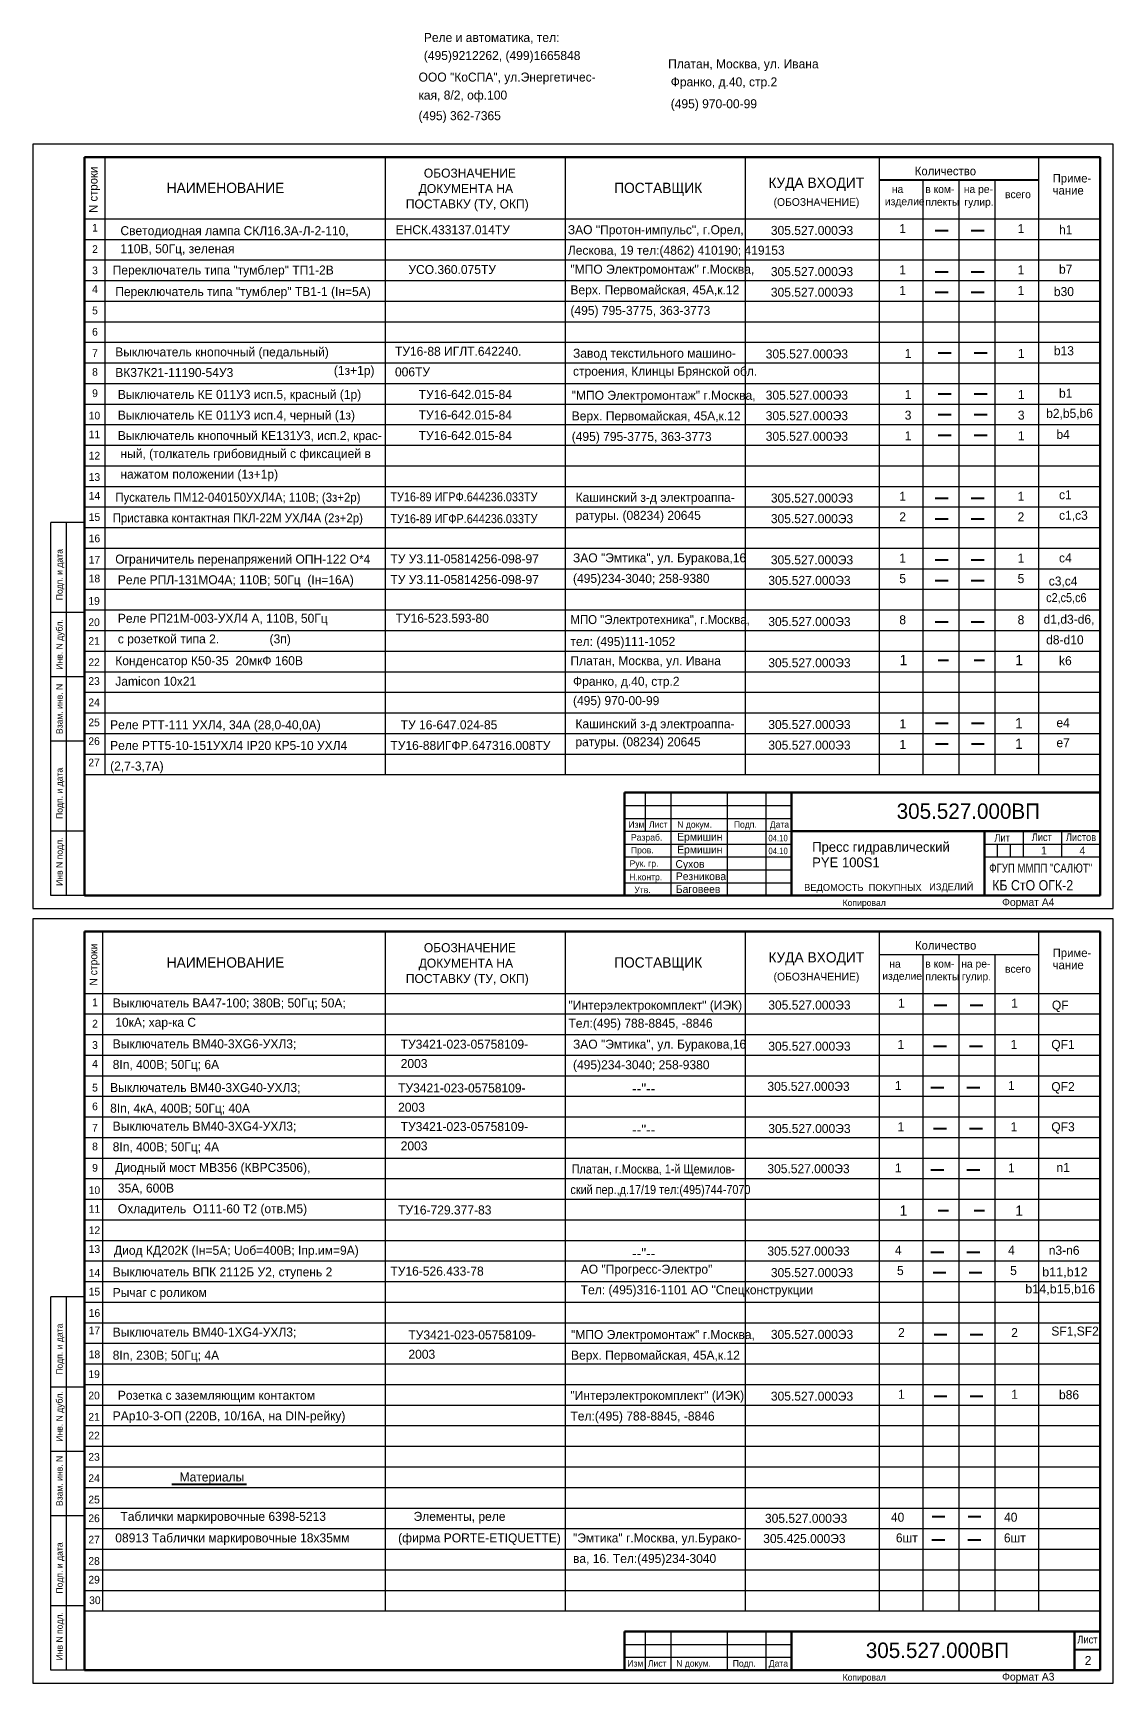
# Model space of a CAD drawing. Extents: x 0 to 844, y 0 to 641.
# Drawn here: x 0 to 420, y 0 to 641 of the extents above; entities that cross this region are included whole.
import ezdxf

# ---------------------------------------------------------------- set-up
doc = ezdxf.new("R2010")
doc.units = 0
doc.layers.get('0').update_dxf_attribs({"linetype": 'CONTINUOUS', "lineweight": 40})
for name, color, linetype, lineweight in [('Layer1', 6, 'CONTINUOUS', 50), ('РАМКА', 7, 'CONTINUOUS', 30), ('Слой1', 3, 'CONTINUOUS', 30)]:
    doc.layers.add(name, color=color, linetype=linetype, lineweight=lineweight)
doc.styles.get("Standard").update_dxf_attribs({"font": 'cad2win.shx'})
doc.styles.add('style1', font='ARIAL.TTF', dxfattribs={"height": 3})

msp = doc.modelspace()

# ---------------------------------------------------------------- linework, layer by layer
for p, q in [((391, 584), (329, 584)), ((350.9, 564.42), (355.9, 564.42)), ((364.9, 564.42), (369.9, 564.42)), ((350.9, 548.42), (355.9, 548.42)), ((364.9, 548.42), (369.9, 548.42)), ((350.9, 540.42), (355.9, 540.42)), ((364.9, 540.42), (369.9, 540.42)), ((352, 516.93), (357, 516.93)), ((366, 516.93), (371, 516.93)), ((352, 500.93), (357, 500.93)), ((366, 500.93), (371, 500.93)), ((352, 492.93), (357, 492.93)), ((366, 492.93), (371, 492.93)), ((352, 484.93), (357, 484.93)), ((366, 484.93), (371, 484.93)), ((350.9, 460.42), (355.9, 460.42)), ((364.9, 460.42), (369.9, 460.42)), ((350.9, 452.42), (355.9, 452.42)), ((364.9, 452.42), (369.9, 452.42)), ((350.9, 436.42), (355.9, 436.42)), ((364.9, 436.42), (369.9, 436.42)), ((350.9, 428.42), (355.9, 428.42)), ((364.9, 428.42), (369.9, 428.42)), ((350.9, 412.42), (355.9, 412.42)), ((364.9, 412.42), (369.9, 412.42)), ((352, 397.52), (356, 397.52)), ((366, 397.52), (370, 397.52)), ((350.94, 373), (355.94, 373)), ((364.94, 373), (369.94, 373)), ((350.94, 365), (355.94, 365)), ((364.94, 365), (369.94, 365)), ((350.41, 263.43), (355.41, 263.43)), ((364.41, 263.43), (369.41, 263.43)), ((350.18, 247.43), (355.18, 247.43)), ((364.18, 247.43), (369.18, 247.43)), ((349.18, 231.43), (354.18, 231.43)), ((363.18, 231.43), (368.18, 231.43)), ((350.18, 215.43), (355.18, 215.43)), ((364.18, 215.43), (369.18, 215.43)), ((349.18, 199.43), (354.18, 199.43)), ((363.18, 199.43), (368.18, 199.43)), ((352, 183.56), (356, 183.56)), ((366, 183.56), (370, 183.56)), ((349.18, 167.43), (354.18, 167.43)), ((363.18, 167.43), (368.18, 167.43)), ((350, 159.52), (355, 159.52)), ((364, 159.52), (369, 159.52)), ((350.41, 135.43), (355.41, 135.43)), ((364.41, 135.43), (369.41, 135.43)), ((350.41, 111.43), (355.41, 111.43)), ((364.41, 111.43), (369.41, 111.43)), ((54, 77.31), (83, 77.31)), ((349.62, 64.67), (354.62, 64.67)), ((363.62, 64.67), (368.62, 64.67)), ((349.56, 55.64), (354.56, 55.64)), ((363.56, 55.64), (368.56, 55.64)), ((405, 13), (415, 13))]:
    msp.add_line(p, q)
at = {"layer": 'Layer1'}
for p, q in [((20, 593), (20, 306)), ((20, 593), (415, 593)), ((415, 593), (415, 306)), ((230, 346), (414.73, 346)), ((230, 346), (230, 306)), ((295, 346), (295, 306)), ((295, 331), (414.73, 331)), ((370, 331), (370, 306)), ((415, 306), (20, 306)), ((20, 292), (415, 292)), ((20, 5), (20, 292)), ((415, 292), (415, 5)), ((230, 20), (415, 20)), ((230, 20), (230, 5)), ((295, 20), (295, 5)), ((405, 5), (405, 20)), ((415, 5), (20, 5))]:
    msp.add_line(p, q, dxfattribs=at)
at = {"layer": 'РАМКА'}
for p, q in [((238, 346), (238, 331)), ((248, 346), (248, 306)), ((270, 346), (270, 306)), ((285, 346), (285, 306)), ((230, 336), (295, 336)), ((230, 331), (295, 331)), ((385, 331), (385, 321)), ((400, 331), (400, 321)), ((370, 326), (415, 326)), ((370, 321), (415, 321)), ((238, 20), (238, 5)), ((248, 20), (248, 5)), ((270, 20), (270, 5)), ((285, 20), (285, 5)), ((230, 10), (295, 10)), ((415, 5), (230, 5))]:
    msp.add_line(p, q, dxfattribs=at)
at = {"layer": 'Слой1'}
for p, q in [((0, 598), (0, 301)), ((420, 598), (0, 598)), ((420, 301), (420, 598)), ((28, 593), (28, 353)), ((137, 593), (137, 353)), ((207, 593), (207, 353)), ((277, 593), (277, 353)), ((329, 593), (329, 353)), ((391, 593), (391, 353)), ((346, 584), (346, 353)), ((360, 584), (360, 353)), ((374, 584), (374, 353)), ((20, 569), (415, 569)), ((20, 561), (415, 561)), ((20, 553), (415, 553)), ((20, 545), (415, 545)), ((20, 537), (415, 537)), ((20, 529), (415, 529)), ((20, 521), (415, 521)), ((20, 513), (415, 513)), ((20, 505), (415, 505)), ((20, 497), (415, 497)), ((20, 489), (415, 489)), ((20, 481), (415, 481)), ((20, 473), (415, 473)), ((20, 465), (415, 465)), ((20, 457), (415, 457)), ((7, 306), (7, 451)), ((20, 451), (7, 451)), ((13, 306), (13, 451)), ((20, 449), (415, 449)), ((20, 441), (415, 441)), ((20, 433), (415, 433)), ((20, 425), (415, 425)), ((20, 417), (415, 417)), ((20, 416), (7, 416)), ((20, 409), (415, 409)), ((20, 401), (415, 401)), ((20, 393), (415, 393)), ((20, 391), (7, 391)), ((20, 385), (415, 385)), ((20, 377), (415, 377)), ((20, 366), (7, 366)), ((20, 369), (415, 369)), ((20, 361), (415, 361)), ((20, 353), (415, 353)), ((230, 341), (295, 341)), ((20, 331), (7, 331)), ((230, 326), (295, 326)), ((230, 321), (295, 321)), ((375, 326), (375, 321)), ((380, 326), (380, 321)), ((230, 316), (295, 316)), ((230, 311), (295, 311)), ((20, 306), (7, 306)), ((0, 301), (420, 301)), ((420, 297), (0, 297)), ((0, 297), (0, 0)), ((420, 0), (420, 297)), ((27, 292), (27, 28)), ((137, 292), (137, 28)), ((207, 292), (207, 28)), ((277, 292), (277, 28)), ((329, 292), (329, 28)), ((391, 292), (391, 28)), ((391, 283), (329, 283)), ((346, 283), (346, 28)), ((360, 283), (360, 28)), ((374, 283), (374, 28)), ((20, 268), (415, 268)), ((20, 260), (415, 260)), ((20, 252), (415, 252)), ((20, 244), (415, 244)), ((20, 236), (415, 236)), ((20, 228), (415, 228)), ((20, 220), (415, 220)), ((20, 212), (415, 212)), ((20, 204), (415, 204)), ((20, 196), (415, 196)), ((20, 188), (415, 188)), ((20, 180), (415, 180)), ((20, 172), (415, 172)), ((20, 164), (415, 164)), ((20, 156), (415, 156)), ((7, 5), (7, 150)), ((20, 150), (7, 150)), ((13, 5), (13, 150)), ((20, 148), (415, 148)), ((20, 140), (415, 140)), ((20, 132), (415, 132)), ((20, 124), (415, 124)), ((20, 116), (415, 116)), ((20, 115), (7, 115)), ((20, 108), (415, 108)), ((20, 100), (415, 100)), ((20, 90), (7, 90)), ((20, 92), (415, 92)), ((20, 84), (415, 84)), ((20, 76), (415, 76)), ((20, 65), (7, 65)), ((20, 68), (415, 68)), ((20, 60), (415, 60)), ((20, 52), (415, 52)), ((20, 44), (415, 44)), ((20, 36), (415, 36)), ((20, 30), (7, 30)), ((20.03, 27.98), (415.03, 27.98)), ((230, 15), (295, 15)), ((0, 0), (420, 0)), ((20, 5), (7, 5))]:
    msp.add_line(p, q, dxfattribs=at)

# ---------------------------------------------------------------- texts
for s, height, p in [('Реле и автоматика, тел:', 3.5, (152, 637.69)), ('(495)9212262, (499)1665848', 3.5, (152, 630.69)), ('Платан, Москва, ул. Ивана', 3.5, (247, 627.44)), ('ООО "КоСПА", ул.Энергетичес-', 3.5, (149.94, 622.31)), ('Франко, д.40, стр.2', 3.5, (248, 620.44)), ('кая, 8/2, оф.100', 3.5, (149.94, 615.31)), ('(495) 970-00-99', 3.5, (248, 611.94)), ('(495) 362-7365', 3.5, (149.94, 607.31)), ('ОБОЗНАЧЕНИЕ', 3.5, (152, 585)), ('КУДА ВХОДИТ', 4, (286, 581)), ('Приме-', 3.3, (396.5, 583.1)), ('НАИМЕНОВАНИЕ', 4, (52, 579)), ('ДОКУМЕНТА НА', 3.5, (150, 579)), ('ПОСТАВЩИК', 4, (226, 579)), ('(ОБОЗНАЧЕНИЕ)', 3, (288, 574)), ('чание', 3.3, (396.5, 578.39)), ('ПОСТАВКУ (ТУ, ОКП)', 3.5, (145, 573)), ('Светодиодная лампа СКЛ16.3А-Л-2-110,', 3.5, (34, 562.62)), ('ЕНСК.433137.014ТУ', 3.5, (141, 563)), ('ЗАО "Протон-импульс", г.Орел,', 3.5, (208, 563)), ('305.527.000Э3', 3.5, (286.95, 562.72)), ('1', 3.5, (336.9, 563.42)), ('1', 3.5, (382.9, 563.42)), ('h1', 3.5, (399, 563)), ('110В, 50Гц, зеленая', 3.5, (34, 555.62)), ('Лескова, 19 тел:(4862) 410190; 419153', 3.5, (208, 555)), ('Переключатель типа "тумблер" ТП1-2В', 3.5, (31, 547.33)), ('УСО.360.075ТУ', 3.5, (146, 547.52)), ('"МПО Электромонтаж" г.Москва,', 3.5, (209, 547.64)), ('305.527.000Э3', 3.5, (286.95, 546.72)), ('1', 3.5, (336.9, 547.42)), ('1', 3.5, (382.9, 547.42)), ('b7', 3.5, (399, 547.65)), ('Переключатель типа "тумблер" ТВ1-1 (Iн=5А)', 3.5, (32, 538.96)), ('Верх. Первомайская, 45А,к.12', 3.5, (209, 539.63)), ('305.527.000Э3', 3.5, (286.95, 538.72)), ('1', 3.5, (336.9, 539.42)), ('1', 3.5, (382.9, 539.42)), ('b30', 3.5, (397, 538.96)), ('(495) 795-3775, 363-3773', 3.5, (209, 531.63)), ('b13', 3.5, (397, 515.96)), ('Выключатель кнопочный (педальный)', 3.5, (32, 515.5)), ('ТУ16-88 ИГЛТ.642240.', 3.5, (140.77, 515.75)), ('Завод текстильного машино-', 3.5, (210, 515)), ('305.527.000Э3', 3.5, (284.95, 514.72)), ('1', 3.5, (339, 514.93)), ('1', 3.5, (383, 514.93)), ('ВК37К21-11190-54У3', 3.5, (32, 507.5)), ('(1з+1р)', 3.5, (117, 508.33)), ('006ТУ', 3.5, (140.77, 507.75)), ('строения, Клинцы Брянской обл.', 3.5, (210, 508)), ('Выключатель КЕ 011У3 исп.5, красный (1p)', 3.5, (33, 499)), ('ТУ16-642.015-84', 3.5, (150, 499)), ('"МПО Электромонтаж" г.Москва,', 3.5, (209.5, 498.64)), ('305.527.000Э3', 3.5, (284.95, 498.72)), ('1', 3.5, (339, 498.93)), ('1', 3.5, (383, 498.93)), ('b1', 3.5, (399, 499.46)), ('Выключатель КЕ 011У3 исп.4, черный (1з)', 3.5, (33, 490.96)), ('ТУ16-642.015-84', 3.5, (150, 491)), ('Верх. Первомайская, 45А,к.12', 3.5, (209.5, 490.63)), ('305.527.000Э3', 3.5, (284.95, 490.72)), ('3', 3.5, (339, 490.93)), ('3', 3.5, (383, 490.93)), ('b2,b5,b6', 3.5, (394, 491.64)), ('Выключатель кнопочный КЕ131У3, исп.2, крас-', 3.5, (33, 483)), ('ТУ16-642.015-84', 3.5, (150, 483)), ('(495) 795-3775, 363-3773', 3.5, (209.5, 482.63)), ('305.527.000Э3', 3.5, (284.95, 482.72)), ('1', 3.5, (339, 482.93)), ('1', 3.5, (383, 482.93)), ('b4', 3.5, (398, 483.46)), ('ный, (толкатель грибовидный с фиксацией в', 3.5, (34, 476)), ('нажатом положении (1з+1р)', 3.5, (34, 468)), ('Кашинский з-д электроаппа-', 3.5, (211, 459)), ('305.527.000Э3', 3.5, (286.95, 458.72)), ('1', 3.5, (336.9, 459.42)), ('1', 3.5, (382.9, 459.42)), ('c1', 3.5, (399, 460.02)), ('ратуры. (08234) 20645', 3.5, (211, 452)), ('c1,c3', 3.5, (399, 452.02)), ('305.527.000Э3', 3.5, (286.95, 450.72)), ('2', 3.5, (336.9, 451.42)), ('2', 3.5, (382.9, 451.42)), ('Ограничитель перенапряжений ОПН-122 O*4', 3.5, (32, 435)), ('ТУ У3.11-05814256-098-97', 3.5, (139, 435.1)), ('ЗАО "Эмтика", ул. Буракова,16', 3.5, (210, 435.5)), ('305.527.000Э3', 3.5, (286.95, 434.72)), ('1', 3.5, (336.9, 435.42)), ('1', 3.5, (382.9, 435.42)), ('c4', 3.5, (399, 435.46)), ('Реле РПЛ-131MО4A; 110В; 50Гц  (Iн=16А)', 3.5, (33, 426.96)), ('ТУ У3.11-05814256-098-97', 3.5, (139, 427.06)), ('(495)234-3040; 258-9380', 3.5, (210, 427.5)), ('305.527.000Э3', 3.5, (285.95, 426.72)), ('5', 3.5, (336.9, 427.42)), ('5', 3.5, (382.9, 427.42)), ('c3,c4', 3.5, (395, 426.46)), ('Реле РП21М-003-УХЛ4 А, 110В, 50Гц', 3.5, (33, 412)), ('ТУ16-523.593-80', 3.5, (141, 412)), ('305.527.000Э3', 3.5, (285.95, 410.72)), ('8', 3.5, (336.9, 411.42)), ('8', 3.5, (382.9, 411.42)), ('d1,d3-d6,', 3.5, (393, 411.63)), ('с розеткой типа 2.', 3.5, (33, 404)), ('(3п)', 3.5, (92, 404)), ('тел: (495)111-1052', 3.5, (209, 403)), ('d8-d10', 3.5, (394, 403.63)), ('Конденсатор К50-35  20мкФ 160В', 3.5, (32, 395.52)), ('Платан, Москва, ул. Ивана', 3.5, (209, 395.5)), ('305.527.000Э3', 3.5, (285.95, 394.72)), ('1', 4, (337, 395.52)), ('1', 4, (382, 395.52)), ('k6', 3.5, (399, 395.52)), ('Jamicon 10x21', 3.5, (32, 387.52)), ('Франко, д.40, стр.2', 3.5, (210, 387.5)), ('(495) 970-00-99', 3.5, (210, 380)), ('Реле РТТ-111 УХЛ4, 34A (28,0-40,0A)', 3.5, (30, 370.61)), ('ТУ 16-647.024-85', 3.5, (143, 370.61)), ('Кашинский з-д электроаппа-', 3.5, (210.95, 371)), ('305.527.000Э3', 3.5, (285.95, 370.72)), ('1', 3.5, (336.94, 371)), ('1', 4, (381.94, 371)), ('e4', 3.5, (398, 371.42)), ('Реле РТТ5-10-151УХЛ4 IP20 КР5-10 УХЛ4', 3.5, (30, 362.58)), ('ТУ16-88ИГФР.647316.008ТУ', 3.5, (139, 362.58)), ('ратуры. (08234) 20645', 3.5, (210.95, 364)), ('305.527.000Э3', 3.5, (285.95, 362.72)), ('1', 3.5, (336.94, 363)), ('1', 4, (381.94, 363)), ('e7', 3.5, (398, 363.65)), ('(2,7-3,7A) ', 3.5, (30, 354.58)), ('305.527.000ВП', 6, (335.87, 335.8)), ('Пресс гидравлический', 3.8, (303, 323)), ('PYE 100S1', 3.8, (303, 317)), ('1', 3, (392, 322)), ('4', 3, (407, 322)), ('ВЕДОМОСТЬ  ПОКУПНЫХ', 2.7, (299.9, 307.8)), ('ИЗДЕЛИЙ', 2.7, (348.5, 308.04)), ('ОБОЗНАЧЕНИЕ', 3.5, (152, 284)), ('КУДА ВХОДИТ', 4, (286, 280)), ('Приме-', 3.3, (396.5, 282.1)), ('НАИМЕНОВАНИЕ', 4, (52, 278)), ('ДОКУМЕНТА НА', 3.5, (150, 278)), ('ПОСТАВЩИК', 4, (226, 278)), ('(ОБОЗНАЧЕНИЕ)', 3, (288, 273)), ('чание', 3.3, (396.5, 277.39)), ('ПОСТАВКУ (ТУ, ОКП)', 3.5, (145, 272)), ('Выключатель ВА47-100; 380В; 50Гц; 50А;', 3.5, (31, 262.51)), ('"Интерэлектрокомплект" (ИЭК)', 3.5, (208.23, 261.64)), ('305.527.000Э3', 3.5, (285.95, 261.72)), ('1', 3.5, (336.41, 262.43)), ('1', 3.5, (380.41, 262.43)), ('QF', 3.5, (396.23, 261.69)), ('10кА; хар-ка С', 3.5, (32, 255)), ('Тел:(495) 788-8845, -8846', 3.5, (208.23, 254.63)), ('Выключатель ВМ40-3ХG6-УХЛ3;', 3.5, (31, 246.62)), ('ТУ3421-023-05758109-', 3.5, (143, 246.48)), ('ЗАО "Эмтика", ул. Буракова,16', 3.5, (210, 246.5)), ('305.527.000Э3', 3.5, (285.95, 245.72)), ('1', 3.5, (336.18, 246.43)), ('1', 3.5, (380.18, 246.43)), ('QF1', 3.5, (396, 246.4)), ('8In, 400В; 50Гц; 6А ', 3.5, (31, 238.62)), ('2003', 3.5, (143, 238.98)), ('(495)234-3040; 258-9380', 3.5, (210, 238.5)), ('Выключатель ВМ40-3ХG40-УХЛ3;', 3.5, (30, 229.63)), ('ТУ3421-023-05758109-', 3.5, (142, 229.48)), ('--"--', 4, (233, 229)), ('305.527.000Э3', 3.5, (285.59, 230.11)), ('1', 3.5, (335.18, 230.43)), ('1', 3.5, (379.18, 230.43)), ('QF2', 3.5, (396, 230)), ('8In, 4кА, 400В; 50Гц; 40А ', 3.5, (30, 221.63)), ('2003', 3.5, (142, 221.98)), ('Выключатель ВМ40-3ХG4-УХЛ3;', 3.5, (31, 214.62)), ('ТУ3421-023-05758109-', 3.5, (143, 214.48)), ('--"--', 4, (233, 213)), ('305.527.000Э3', 3.5, (285.95, 213.72)), ('1', 3.5, (336.18, 214.43)), ('1', 3.5, (380.18, 214.43)), ('QF3', 3.5, (396, 214.4)), ('8In, 400В; 50Гц; 4А ', 3.5, (31, 206.62)), ('2003', 3.5, (143, 206.98)), ('Диодный мост МВ356 (КВРС3506), ', 3.5, (32, 198.58)), ('305.527.000Э3', 3.5, (285.59, 198.11)), ('1', 3.5, (335.18, 198.43)), ('1', 3.5, (379.18, 198.43)), ('n1', 3.5, (398, 198.58)), ('35А, 600В', 3.5, (33, 190.58)), ('Охладитель  О111-60 T2 (отв.М5)', 3.5, (33, 182.56)), ('ТУ16-729.377-83', 3.5, (142, 182.06)), ('1', 4, (337, 181.56)), ('1', 4, (382, 181.56)), ('Диод КД202К (Iн=5А; Uоб=400В; Iпр.им=9А)', 3.5, (31.5, 166.39)), ('--"--', 4, (233, 165)), ('305.527.000Э3', 3.5, (285.59, 166.11)), ('4', 3.5, (335.18, 166.43)), ('4', 3.5, (379.18, 166.43)), ('n3-n6', 3.5, (395, 166.39)), ('Выключатель ВПК 2112Б У2, ступень 2', 3.5, (31, 158)), ('ТУ16-526.433-78', 3.5, (139, 158.31)), ('АО "Прогресс-Электро"', 3.5, (213, 159.06)), ('305.527.000Э3', 3.5, (286.95, 157.72)), ('5', 3.5, (336, 158.52)), ('5', 3.5, (380, 158.52)), ('Тел: (495)316-1101 АО "Спецконструкции', 3.5, (213, 151.06)), ('Рычаг с роликом', 3.5, (31, 150)), ('Выключатель ВМ40-1ХG4-УХЛ3;', 3.5, (31, 134.63)), ('ТУ3421-023-05758109-', 3.5, (146, 133.5)), ('"МПО Электромонтаж" г.Москва,', 3.5, (209.23, 133.66)), ('305.527.000Э3', 3.5, (286.95, 133.72)), ('2', 3.5, (336.41, 134.43)), ('2', 3.5, (380.41, 134.43)), ('SF1,SF2', 3.5, (396, 135)), ('8In, 230В; 50Гц; 4А ', 3.5, (31, 125.63)), ('2003', 3.5, (146, 126)), ('Верх. Первомайская, 45А,к.12', 3.5, (209.23, 125.64)), ('Розетка с заземляющим контактом', 3.5, (33, 110.06)), ('"Интерэлектрокомплект" (ИЭК)', 3.5, (209, 110.02)), ('305.527.000Э3', 3.5, (286.95, 109.72)), ('1', 3.5, (336.41, 110.43)), ('1', 3.5, (380.41, 110.43)), ('b86', 3.5, (399, 110.27)), ('РАр10-3-ОП (220В, 10/16А, на DIN-рейку)', 3.5, (31, 102.06)), ('Тел:(495) 788-8845, -8846', 3.5, (209, 102)), ('Материалы', 3.5, (57, 78.31)), ('Таблички маркировочные 6398-5213', 3.5, (34, 63)), ('Элементы, реле', 3.5, (148, 63)), ('305.527.000Э3', 3.5, (284.65, 62.24)), ('40', 3.5, (333.62, 62.67)), ('40', 3.5, (377.62, 62.67)), ('08913 Таблички маркировочные 18x35мм', 3.5, (32, 54.64)), ('(фирма PORTE-ETIQUETTE)', 3.5, (142, 54.64)), ('"Эмтика" г.Москва, ул.Бурако-', 3.5, (210, 54.63)), ('305.425.000Э3', 3.5, (283.98, 54.38)), ('6шт', 3.5, (335.56, 54.64)), ('6шт', 3.5, (377.56, 54.64)), ('ва, 16. Тел:(495)234-3040', 3.5, (210, 46.63)), ('305.527.000ВП', 6, (323.86, 9.71)), ('2', 3.5, (409, 7))]:
    msp.add_text(s, height=height).set_placement(p)
for s, width, p in [('Пускатель ПМ12-040150УХЛ4А; 110В; (3з+2p)', 0.95, (32, 459.02)), ('ТУ16-89 ИГРФ.644236.033ТУ', 0.9, (139, 459.19)), ('Приставка контактная ПКЛ-22М УХЛ4А (2з+2р)', 0.95, (31, 451)), ('ТУ16-89 ИГФР.644236.033ТУ', 0.9, (139, 450.72)), ('c2,c5,c6', 0.9, (394, 420.02)), ('МПО "Электротехника", г.Москва,', 0.95, (209, 411.5)), ('Платан, г.Москва, 1-й Щемилов-', 0.9, (209.5, 198)), ('ский пер.,д.17/19 тел:(495)744-7070', 0.9, (209, 190))]:
    msp.add_text(s, height=3.5, dxfattribs=dict(width=width)).set_placement(p)
at = {"color": 0}
for s, height, width, p in [('ФГУП ММПП "САЛЮТ"', 3.5, 0.8, (371.86, 314.95)), ('КБ СтО ОГК-2', 4, 0.9, (373, 308))]:
    msp.add_text(s, height=height, dxfattribs=dict(at, width=width)).set_placement(p)
at = {"char_height": 3.5, "attachment_point": 1, "style": 'style1'}
for s, insert, width in [('b11,b12', (392.46, 161.49), 17.7731), ('b14,b15,b16', (385.86, 154.89), 24.2899)]:
    msp.add_mtext(s, dxfattribs=dict(at, insert=insert, width=width))
at = {"layer": 'Слой1'}
for s, height, p in [('N строки', 3.3, (25.1, 571.3)), ('Подп. и дата', 2.5, (11.52, 420.76)), ('Инв. N дубл.', 2.5, (11.52, 393.76)), ('Взам. инв. N', 2.5, (11.52, 368.76)), ('Подп. и дата', 2.5, (11.52, 335.76)), ('Инв N подл.', 2.5, (11.52, 309.76)), ('N строки', 3, (25, 271)), ('Подп. и дата', 2.5, (11.52, 119.76)), ('Инв. N дубл.', 2.5, (11.52, 93.76)), ('Взам. инв. N', 2.5, (11.52, 68.76)), ('Подп. и дата', 2.5, (11.52, 34.76)), ('Инв N подл.', 2.5, (11.52, 8.76))]:
    msp.add_text(s, height=height, rotation=90, dxfattribs=at).set_placement(p)
for s, height, p in [('Количество', 3.3, (342.9, 585.9)), ('на', 3, (334, 579)), ('в ком-', 3, (347, 579)), ('на ре-', 3, (361.97, 579)), ('всего', 3, (378, 577)), ('изделие', 3, (331.27, 574.25)), ('плекты', 3, (347, 574.04)), ('гулир.', 3, (362.19, 574.04)), ('1', 3, (23, 564)), ('2', 3, (23, 555.71)), ('3', 3, (23, 547.43)), ('4', 3, (23, 540.14)), ('5', 3, (23, 531.86)), ('6', 3, (23, 523.57)), ('7', 3, (23, 515.29)), ('8', 3, (23, 508)), ('9', 3, (23, 499.71)), ('10', 3, (21.67, 491)), ('11', 3, (21.67, 483.71)), ('12', 3, (21.67, 475.43)), ('13', 3, (21.67, 467.14)), ('14', 3, (21.67, 459.86)), ('15', 3, (21.67, 451.57)), ('16', 3, (21.67, 443.29)), ('17', 3, (21.67, 435)), ('18', 3, (21.67, 427.71)), ('19', 3, (21.53, 419)), ('20', 3, (21.53, 410.71)), ('21', 3, (21.53, 403.43)), ('22', 3, (21.53, 395.14)), ('23', 3, (21.53, 387.86)), ('24', 3, (21.53, 379.57)), ('25', 3, (21.53, 371.79)), ('26', 3, (21.53, 364.5)), ('27', 3, (21.53, 356.21)), ('Изм', 2.5, (231.54, 332.37)), ('Лист', 2.5, (239.54, 332.37)), ('N докум.', 2.5, (250.54, 332.37)), ('Подп.', 2.5, (272.54, 332.37)), ('Дата', 2.5, (286.54, 332.37)), ('Разраб.', 2.5, (232.54, 327.37)), ('Ермишин', 3, (250.54, 327.37)), ('Пров.', 2.5, (232.54, 322.37)), ('Ермишин', 3, (250.54, 322.37)), ('Н.контр.', 2.5, (231.86, 311.95)), ('Рук. гр.', 2.5, (232, 317.21)), ('Сухов', 3, (249.86, 316.78)), ('Резникова', 3, (250, 312)), ('Утв.', 2.5, (233.86, 306.95)), ('Баговеев', 3, (250, 307)), ('Копировал', 2.5, (314.86, 301.95)), ('Формат А4', 3, (376.86, 301.95)), ('Количество', 3.3, (343, 285)), ('на', 3, (333, 278)), ('в ком-', 3, (347, 278)), ('на ре-', 3, (360.97, 278)), ('всего', 3, (378, 276)), ('изделие', 3, (330.27, 273.25)), ('плекты', 3, (347, 273.04)), ('гулир.', 3, (361.19, 273.04)), ('1', 3, (23, 263)), ('2', 3, (23, 254.71)), ('3', 3, (23, 246.43)), ('4', 3, (23, 239.14)), ('5', 3, (23, 229.86)), ('6', 3, (23, 222.57)), ('7', 3, (23, 214.29)), ('8', 3, (23, 207)), ('9', 3, (23, 198.71)), ('10', 3, (21.67, 190)), ('11', 3, (21.67, 182.71)), ('12', 3, (21.67, 174.43)), ('13', 3, (21.67, 167.14)), ('14', 3, (21.67, 157.86)), ('15', 3, (21.67, 150.57)), ('16', 3, (21.67, 142.29)), ('17', 3, (21.67, 135.5)), ('18', 3, (21.67, 126.21)), ('19', 3, (21.53, 118.5)), ('20', 3, (21.53, 110.21)), ('21', 3, (21.53, 101.93)), ('22', 3, (21.53, 94.64)), ('23', 3, (21.53, 86.36)), ('24', 3, (21.53, 78.07)), ('25', 3, (21.53, 69.79)), ('26', 3, (21.53, 62.5)), ('27', 3, (21.53, 54.21)), ('28', 3, (21.53, 45.93)), ('29', 3, (21.53, 38.64)), ('30', 3, (21.84, 30.66)), ('Изм', 2.5, (231.12, 6.38)), ('Лист', 2.5, (239.12, 6.38)), ('N докум.', 2.5, (250.12, 6.38)), ('Подп.', 2.5, (272.12, 6.38)), ('Дата', 2.5, (286.12, 6.38)), ('Копировал', 2.5, (314.86, 0.95)), ('Формат А3', 3, (376.86, 0.95))]:
    msp.add_text(s, height=height, dxfattribs=at).set_placement(p)
at = {"layer": 'Слой1', "width": 0.9}
for s, height, p in [('04.10', 2.5, (286, 327.09)), ('Лит', 3, (373.86, 326.95)), ('Лист', 3, (388.37, 327.19)), ('Листов', 3, (401.66, 327.17)), ('04.10', 2.5, (286, 322.09)), ('Лист', 3, (406.12, 15.38))]:
    msp.add_text(s, height=height, dxfattribs=at).set_placement(p)

doc.saveas('drawing.dxf')
